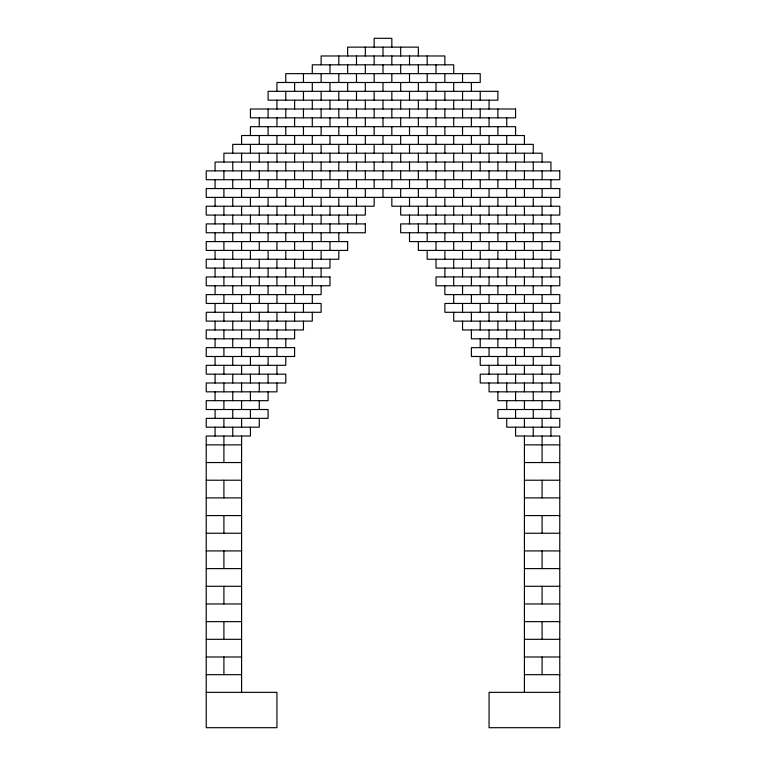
<?xml version="1.0" encoding="UTF-8"?>
<svg xmlns="http://www.w3.org/2000/svg" width="766" height="766" viewBox="0 0 766 766"><rect width="100%" height="100%" fill="white"/><g stroke="black" fill="none" stroke-linecap="round" stroke-linejoin="round"><path stroke-width="1.15" d="M206.226 444.874L241.587 444.874M524.413 444.874L559.774 444.874M206.226 462.549L241.587 462.549M524.413 462.549L559.774 462.549M206.226 480.225L241.587 480.225M524.413 480.225L559.774 480.225M206.226 497.9L241.587 497.9M524.413 497.9L559.774 497.9M206.226 515.575L241.587 515.575M524.413 515.575L559.774 515.575M206.226 533.251L241.587 533.251M524.413 533.251L559.774 533.251M206.226 550.926L241.587 550.926M524.413 550.926L559.774 550.926M206.226 568.611L241.587 568.611M524.413 568.611L559.774 568.611M206.226 586.287L241.587 586.287M524.413 586.287L559.774 586.287M206.226 603.962L241.587 603.962M524.413 603.962L559.774 603.962M206.226 621.638L241.587 621.638M524.413 621.638L559.774 621.638M206.226 639.313L241.587 639.313M524.413 639.313L559.774 639.313M206.226 656.989L241.587 656.989M524.413 656.989L559.774 656.989M206.226 674.674L241.587 674.674M524.413 674.674L559.774 674.674M206.226 692.349L276.938 692.349L276.938 727.7L206.226 727.7L206.226 436.026L250.425 436.026L250.425 427.189M559.774 692.349L489.062 692.349L489.062 727.7L559.774 727.7L559.774 436.026L515.575 436.026L515.575 427.189M550.926 170.875L550.926 162.038L215.074 162.038L215.074 170.875M550.926 179.713L550.926 188.551M550.926 197.389L550.926 206.226M550.926 215.074L550.926 223.911M550.926 232.749L550.926 241.587M550.926 250.425L550.926 259.262M550.926 268.1L550.926 276.938M550.926 285.775L550.926 294.613M550.926 303.451L550.926 312.289M550.926 321.126L550.926 329.974M550.926 338.811L550.926 347.649M550.926 356.487L550.926 365.325M550.926 374.162L550.926 383M550.926 391.838L550.926 400.675M550.926 409.513L550.926 418.351M550.926 427.189L550.926 436.026M542.089 162.038L542.089 153.2L223.911 153.2L223.911 162.038M542.089 170.875L542.089 179.713M542.089 188.551L542.089 197.389M542.089 206.226L542.089 215.074M542.089 223.911L542.089 232.749M542.089 241.587L542.089 250.425M542.089 259.262L542.089 268.1M542.089 276.938L542.089 285.775M542.089 294.613L542.089 303.451M542.089 312.289L542.089 321.126M542.089 329.974L542.089 338.811M542.089 347.649L542.089 356.487M542.089 365.325L542.089 374.162M542.089 383L542.089 391.838M542.089 400.675L542.089 409.513M542.089 418.351L542.089 427.189M542.089 436.026L542.089 462.549M542.089 480.225L542.089 497.9M542.089 515.575L542.089 533.251M542.089 550.926L542.089 568.611M542.089 586.287L542.089 603.962M542.089 621.638L542.089 639.313M542.089 656.989L542.089 674.674M533.251 153.2L533.251 144.362L232.749 144.362L232.749 153.2M533.251 162.038L533.251 170.875M533.251 179.713L533.251 188.551M533.251 197.389L533.251 206.226M533.251 215.074L533.251 223.911M533.251 232.749L533.251 241.587M533.251 250.425L533.251 259.262M533.251 268.1L533.251 276.938M533.251 285.775L533.251 294.613M533.251 303.451L533.251 312.289M533.251 321.126L533.251 329.974M533.251 338.811L533.251 347.649M533.251 356.487L533.251 365.325M533.251 374.162L533.251 383M533.251 391.838L533.251 400.675M533.251 409.513L533.251 418.351M533.251 427.189L533.251 436.026M524.413 144.362L524.413 135.525L241.587 135.525L241.587 144.362M524.413 153.2L524.413 162.038M524.413 170.875L524.413 179.713M524.413 188.551L524.413 197.389M524.413 206.226L524.413 215.074M524.413 223.911L524.413 232.749M524.413 241.587L524.413 250.425M524.413 259.262L524.413 268.1M524.413 276.938L524.413 285.775M524.413 294.613L524.413 303.451M524.413 312.289L524.413 321.126M524.413 329.974L524.413 338.811M524.413 347.649L524.413 356.487M524.413 365.325L524.413 374.162M524.413 383L524.413 391.838M524.413 400.675L524.413 409.513M524.413 418.351L524.413 427.189M524.413 436.026L524.413 692.349M515.575 135.525L515.575 126.687L250.425 126.687L250.425 135.525M515.575 144.362L515.575 153.2M515.575 162.038L515.575 170.875M515.575 179.713L515.575 188.551M515.575 197.389L515.575 206.226M515.575 215.074L515.575 223.911M515.575 232.749L515.575 241.587M515.575 250.425L515.575 259.262M515.575 268.1L515.575 276.938M515.575 285.775L515.575 294.613M515.575 303.451L515.575 312.289M515.575 321.126L515.575 329.974M515.575 338.811L515.575 347.649M515.575 356.487L515.575 365.325M515.575 374.162L515.575 383M515.575 391.838L515.575 400.675M515.575 409.513L515.575 418.351M506.738 117.849L506.738 126.687M506.738 135.525L506.738 144.362M506.738 153.2L506.738 162.038M506.738 170.875L506.738 179.713M506.738 188.551L506.738 197.389M506.738 206.226L506.738 215.074M506.738 223.911L506.738 232.749M506.738 241.587L506.738 250.425M506.738 259.262L506.738 268.1M506.738 276.938L506.738 285.775M506.738 294.613L506.738 303.451M506.738 312.289L506.738 321.126M506.738 329.974L506.738 338.811M506.738 347.649L506.738 356.487M506.738 365.325L506.738 374.162M506.738 383L506.738 391.838M506.738 400.675L506.738 409.513M506.738 418.351L506.738 427.189L559.774 427.189L559.774 418.351L497.9 418.351L497.9 409.513L559.774 409.513L559.774 400.675L497.9 400.675L497.9 391.838M497.9 109.011L497.9 117.849M497.9 126.687L497.9 135.525M497.9 144.362L497.9 153.2M497.9 162.038L497.9 170.875M497.9 179.713L497.9 188.551M497.9 197.389L497.9 206.226M497.9 215.074L497.9 223.911M497.9 232.749L497.9 241.587M497.9 250.425L497.9 259.262M497.9 268.1L497.9 276.938M497.9 285.775L497.9 294.613M497.9 303.451L497.9 312.289M497.9 321.126L497.9 329.974M497.9 338.811L497.9 347.649M497.9 356.487L497.9 365.325M497.9 374.162L497.9 383M489.062 100.174L489.062 109.011M489.062 117.849L489.062 126.687M489.062 135.525L489.062 144.362M489.062 153.2L489.062 162.038M489.062 170.875L489.062 179.713M489.062 188.551L489.062 197.389M489.062 206.226L489.062 215.074M489.062 223.911L489.062 232.749M489.062 241.587L489.062 250.425M489.062 259.262L489.062 268.1M489.062 276.938L489.062 285.775M489.062 294.613L489.062 303.451M489.062 312.289L489.062 321.126M489.062 329.974L489.062 338.811M489.062 347.649L489.062 356.487M489.062 365.325L489.062 374.162M489.062 383L489.062 391.838L559.774 391.838L559.774 383L480.225 383L480.225 374.162L559.774 374.162L559.774 365.325L480.225 365.325L480.225 356.487M480.225 91.326L480.225 100.174M480.225 109.011L480.225 117.849M480.225 126.687L480.225 135.525M480.225 144.362L480.225 153.2M480.225 162.038L480.225 170.875M480.225 179.713L480.225 188.551M480.225 197.389L480.225 206.226M480.225 215.074L480.225 223.911M480.225 232.749L480.225 241.587M480.225 250.425L480.225 259.262M480.225 268.1L480.225 276.938M480.225 285.775L480.225 294.613M480.225 303.451L480.225 312.289M480.225 321.126L480.225 329.974M480.225 338.811L480.225 347.649M471.387 82.489L471.387 91.326M471.387 100.174L471.387 109.011M471.387 117.849L471.387 126.687M471.387 135.525L471.387 144.362M471.387 153.2L471.387 162.038M471.387 170.875L471.387 179.713M471.387 188.551L471.387 197.389M471.387 206.226L471.387 215.074M471.387 223.911L471.387 232.749M471.387 241.587L471.387 250.425M471.387 259.262L471.387 268.1M471.387 276.938L471.387 285.775M471.387 294.613L471.387 303.451M471.387 312.289L471.387 321.126M471.387 329.974L471.387 338.811L559.774 338.811L559.774 329.974L462.549 329.974L462.549 321.126M462.549 73.651L462.549 82.489M462.549 91.326L462.549 100.174M462.549 109.011L462.549 117.849M462.549 126.687L462.549 135.525M462.549 144.362L462.549 153.2M462.549 162.038L462.549 170.875M462.549 179.713L462.549 188.551M462.549 197.389L462.549 206.226M462.549 215.074L462.549 223.911M462.549 232.749L462.549 241.587M462.549 250.425L462.549 259.262M462.549 268.1L462.549 276.938M462.549 285.775L462.549 294.613M462.549 303.451L462.549 312.289M453.711 73.651L453.711 64.813L312.289 64.813L312.289 73.651M453.711 82.489L453.711 91.326M453.711 100.174L453.711 109.011M453.711 117.849L453.711 126.687M453.711 135.525L453.711 144.362M453.711 153.2L453.711 162.038M453.711 170.875L453.711 179.713M453.711 188.551L453.711 197.389M453.711 206.226L453.711 215.074M453.711 223.911L453.711 232.749M453.711 241.587L453.711 250.425M453.711 259.262L453.711 268.1M453.711 276.938L453.711 285.775M453.711 294.613L453.711 303.451M453.711 312.289L453.711 321.126L559.774 321.126L559.774 312.289L444.874 312.289L444.874 303.451L559.774 303.451L559.774 294.613L444.874 294.613L444.874 285.775M444.874 64.813L444.874 55.975L321.126 55.975L321.126 64.813M444.874 73.651L444.874 82.489M444.874 91.326L444.874 100.174M444.874 109.011L444.874 117.849M444.874 126.687L444.874 135.525M444.874 144.362L444.874 153.2M444.874 162.038L444.874 170.875M444.874 179.713L444.874 188.551M444.874 197.389L444.874 206.226M444.874 215.074L444.874 223.911M444.874 232.749L444.874 241.587M444.874 250.425L444.874 259.262M444.874 268.1L444.874 276.938M436.026 64.813L436.026 73.651M436.026 82.489L436.026 91.326M436.026 100.174L436.026 109.011M436.026 117.849L436.026 126.687M436.026 135.525L436.026 144.362M436.026 153.2L436.026 162.038M436.026 170.875L436.026 179.713M436.026 188.551L436.026 197.389M436.026 206.226L436.026 215.074M436.026 223.911L436.026 232.749M436.026 241.587L436.026 250.425M436.026 259.262L436.026 268.1L559.774 268.1L559.774 259.262L427.189 259.262L427.189 250.425M427.189 55.975L427.189 64.813M427.189 73.651L427.189 82.489M427.189 91.326L427.189 100.174M427.189 109.011L427.189 117.849M427.189 126.687L427.189 135.525M427.189 144.362L427.189 153.2M427.189 162.038L427.189 170.875M427.189 179.713L427.189 188.551M427.189 197.389L427.189 206.226M427.189 215.074L427.189 223.911M427.189 232.749L427.189 241.587M418.351 55.975L418.351 47.138L347.649 47.138L347.649 55.975M418.351 64.813L418.351 73.651M418.351 82.489L418.351 91.326M418.351 100.174L418.351 109.011M418.351 117.849L418.351 126.687M418.351 135.525L418.351 144.362M418.351 153.2L418.351 162.038M418.351 170.875L418.351 179.713M418.351 188.551L418.351 197.389M418.351 206.226L418.351 215.074M418.351 223.911L418.351 232.749M418.351 241.587L418.351 250.425L559.774 250.425L559.774 241.587L409.513 241.587L409.513 232.749M409.513 55.975L409.513 64.813M409.513 73.651L409.513 82.489M409.513 91.326L409.513 100.174M409.513 109.011L409.513 117.849M409.513 126.687L409.513 135.525M409.513 144.362L409.513 153.2M409.513 162.038L409.513 170.875M409.513 179.713L409.513 188.551M409.513 197.389L409.513 206.226M409.513 215.074L409.513 223.911M400.675 47.138L400.675 55.975M400.675 64.813L400.675 73.651M400.675 82.489L400.675 91.326M400.675 100.174L400.675 109.011M400.675 117.849L400.675 126.687M400.675 135.525L400.675 144.362M400.675 153.2L400.675 162.038M400.675 170.875L400.675 179.713M400.675 188.551L400.675 197.389M400.675 206.226L400.675 215.074L559.774 215.074L559.774 206.226L391.838 206.226L391.838 197.389M391.838 47.138L391.838 38.3L374.162 38.3L374.162 47.138M391.838 55.975L391.838 64.813M391.838 73.651L391.838 82.489M391.838 91.326L391.838 100.174M391.838 109.011L391.838 117.849M391.838 126.687L391.838 135.525M391.838 144.362L391.838 153.2M391.838 162.038L391.838 170.875M391.838 179.713L391.838 188.551M383 47.138L383 55.975M383 64.813L383 73.651M383 82.489L383 91.326M383 100.174L383 109.011M383 117.849L383 126.687M383 135.525L383 144.362M383 153.2L383 162.038M383 170.875L383 179.713M383 188.551L383 197.389M374.162 55.975L374.162 64.813M374.162 73.651L374.162 82.489M374.162 91.326L374.162 100.174M374.162 109.011L374.162 117.849M374.162 126.687L374.162 135.525M374.162 144.362L374.162 153.2M374.162 162.038L374.162 170.875M374.162 179.713L374.162 188.551M374.162 197.389L374.162 206.226L206.226 206.226L206.226 215.074L365.325 215.074L365.325 206.226M365.325 47.138L365.325 55.975M365.325 64.813L365.325 73.651M365.325 82.489L365.325 91.326M365.325 100.174L365.325 109.011M365.325 117.849L365.325 126.687M365.325 135.525L365.325 144.362M365.325 153.2L365.325 162.038M365.325 170.875L365.325 179.713M365.325 188.551L365.325 197.389M356.487 55.975L356.487 64.813M356.487 73.651L356.487 82.489M356.487 91.326L356.487 100.174M356.487 109.011L356.487 117.849M356.487 126.687L356.487 135.525M356.487 144.362L356.487 153.2M356.487 162.038L356.487 170.875M356.487 179.713L356.487 188.551M356.487 197.389L356.487 206.226M356.487 215.074L356.487 223.911M347.649 64.813L347.649 73.651M347.649 82.489L347.649 91.326M347.649 100.174L347.649 109.011M347.649 117.849L347.649 126.687M347.649 135.525L347.649 144.362M347.649 153.2L347.649 162.038M347.649 170.875L347.649 179.713M347.649 188.551L347.649 197.389M347.649 206.226L347.649 215.074M347.649 223.911L347.649 232.749M338.811 55.975L338.811 64.813M338.811 73.651L338.811 82.489M338.811 91.326L338.811 100.174M338.811 109.011L338.811 117.849M338.811 126.687L338.811 135.525M338.811 144.362L338.811 153.2M338.811 162.038L338.811 170.875M338.811 179.713L338.811 188.551M338.811 197.389L338.811 206.226M338.811 215.074L338.811 223.911M338.811 232.749L338.811 241.587M338.811 250.425L338.811 259.262L206.226 259.262L206.226 268.1L329.974 268.1L329.974 259.262M329.974 64.813L329.974 73.651M329.974 82.489L329.974 91.326M329.974 100.174L329.974 109.011M329.974 117.849L329.974 126.687M329.974 135.525L329.974 144.362M329.974 153.2L329.974 162.038M329.974 170.875L329.974 179.713M329.974 188.551L329.974 197.389M329.974 206.226L329.974 215.074M329.974 223.911L329.974 232.749M329.974 241.587L329.974 250.425M321.126 73.651L321.126 82.489M321.126 91.326L321.126 100.174M321.126 109.011L321.126 117.849M321.126 126.687L321.126 135.525M321.126 144.362L321.126 153.2M321.126 162.038L321.126 170.875M321.126 179.713L321.126 188.551M321.126 197.389L321.126 206.226M321.126 215.074L321.126 223.911M321.126 232.749L321.126 241.587M321.126 250.425L321.126 259.262M321.126 268.1L321.126 276.938M321.126 285.775L321.126 294.613L206.226 294.613L206.226 303.451L321.126 303.451L321.126 312.289L206.226 312.289L206.226 321.126L312.289 321.126L312.289 312.289M312.289 82.489L312.289 91.326M312.289 100.174L312.289 109.011M312.289 117.849L312.289 126.687M312.289 135.525L312.289 144.362M312.289 153.2L312.289 162.038M312.289 170.875L312.289 179.713M312.289 188.551L312.289 197.389M312.289 206.226L312.289 215.074M312.289 223.911L312.289 232.749M312.289 241.587L312.289 250.425M312.289 259.262L312.289 268.1M312.289 276.938L312.289 285.775M312.289 294.613L312.289 303.451M303.451 73.651L303.451 82.489M303.451 91.326L303.451 100.174M303.451 109.011L303.451 117.849M303.451 126.687L303.451 135.525M303.451 144.362L303.451 153.2M303.451 162.038L303.451 170.875M303.451 179.713L303.451 188.551M303.451 197.389L303.451 206.226M303.451 215.074L303.451 223.911M303.451 232.749L303.451 241.587M303.451 250.425L303.451 259.262M303.451 268.1L303.451 276.938M303.451 285.775L303.451 294.613M303.451 303.451L303.451 312.289M303.451 321.126L303.451 329.974L206.226 329.974L206.226 338.811L294.613 338.811L294.613 329.974M294.613 82.489L294.613 91.326M294.613 100.174L294.613 109.011M294.613 117.849L294.613 126.687M294.613 135.525L294.613 144.362M294.613 153.2L294.613 162.038M294.613 170.875L294.613 179.713M294.613 188.551L294.613 197.389M294.613 206.226L294.613 215.074M294.613 223.911L294.613 232.749M294.613 241.587L294.613 250.425M294.613 259.262L294.613 268.1M294.613 276.938L294.613 285.775M294.613 294.613L294.613 303.451M294.613 312.289L294.613 321.126M285.775 82.489L285.775 73.651L480.225 73.651L480.225 82.489L276.938 82.489L276.938 91.326M285.775 91.326L285.775 100.174M285.775 109.011L285.775 117.849M285.775 126.687L285.775 135.525M285.775 144.362L285.775 153.2M285.775 162.038L285.775 170.875M285.775 179.713L285.775 188.551M285.775 197.389L285.775 206.226M285.775 215.074L285.775 223.911M285.775 232.749L285.775 241.587M285.775 250.425L285.775 259.262M285.775 268.1L285.775 276.938M285.775 285.775L285.775 294.613M285.775 303.451L285.775 312.289M285.775 321.126L285.775 329.974M285.775 338.811L285.775 347.649M285.775 356.487L285.775 365.325L206.226 365.325L206.226 374.162L285.775 374.162L285.775 383L206.226 383L206.226 391.838L276.938 391.838L276.938 383M276.938 100.174L276.938 109.011M276.938 117.849L276.938 126.687M276.938 135.525L276.938 144.362M276.938 153.2L276.938 162.038M276.938 170.875L276.938 179.713M276.938 188.551L276.938 197.389M276.938 206.226L276.938 215.074M276.938 223.911L276.938 232.749M276.938 241.587L276.938 250.425M276.938 259.262L276.938 268.1M276.938 276.938L276.938 285.775M276.938 294.613L276.938 303.451M276.938 312.289L276.938 321.126M276.938 329.974L276.938 338.811M276.938 347.649L276.938 356.487M276.938 365.325L276.938 374.162M268.1 109.011L268.1 117.849M268.1 126.687L268.1 135.525M268.1 144.362L268.1 153.2M268.1 162.038L268.1 170.875M268.1 179.713L268.1 188.551M268.1 197.389L268.1 206.226M268.1 215.074L268.1 223.911M268.1 232.749L268.1 241.587M268.1 250.425L268.1 259.262M268.1 268.1L268.1 276.938M268.1 285.775L268.1 294.613M268.1 303.451L268.1 312.289M268.1 321.126L268.1 329.974M268.1 338.811L268.1 347.649M268.1 356.487L268.1 365.325M268.1 374.162L268.1 383M268.1 391.838L268.1 400.675L206.226 400.675L206.226 409.513L268.1 409.513L268.1 418.351L206.226 418.351L206.226 427.189L259.262 427.189L259.262 418.351M259.262 117.849L259.262 126.687M259.262 135.525L259.262 144.362M259.262 153.2L259.262 162.038M259.262 170.875L259.262 179.713M259.262 188.551L259.262 197.389M259.262 206.226L259.262 215.074M259.262 223.911L259.262 232.749M259.262 241.587L259.262 250.425M259.262 259.262L259.262 268.1M259.262 276.938L259.262 285.775M259.262 294.613L259.262 303.451M259.262 312.289L259.262 321.126M259.262 329.974L259.262 338.811M259.262 347.649L259.262 356.487M259.262 365.325L259.262 374.162M259.262 383L259.262 391.838M259.262 400.675L259.262 409.513M250.425 144.362L250.425 153.2M250.425 162.038L250.425 170.875M250.425 179.713L250.425 188.551M250.425 197.389L250.425 206.226M250.425 215.074L250.425 223.911M250.425 232.749L250.425 241.587M250.425 250.425L250.425 259.262M250.425 268.1L250.425 276.938M250.425 285.775L250.425 294.613M250.425 303.451L250.425 312.289M250.425 321.126L250.425 329.974M250.425 338.811L250.425 347.649M250.425 356.487L250.425 365.325M250.425 374.162L250.425 383M250.425 391.838L250.425 400.675M250.425 409.513L250.425 418.351M241.587 153.2L241.587 162.038M241.587 170.875L241.587 179.713M241.587 188.551L241.587 197.389M241.587 206.226L241.587 215.074M241.587 223.911L241.587 232.749M241.587 241.587L241.587 250.425M241.587 259.262L241.587 268.1M241.587 276.938L241.587 285.775M241.587 294.613L241.587 303.451M241.587 312.289L241.587 321.126M241.587 329.974L241.587 338.811M241.587 347.649L241.587 356.487M241.587 365.325L241.587 374.162M241.587 383L241.587 391.838M241.587 400.675L241.587 409.513M241.587 418.351L241.587 427.189M241.587 436.026L241.587 692.349M232.749 162.038L232.749 170.875M232.749 179.713L232.749 188.551M232.749 197.389L232.749 206.226M232.749 215.074L232.749 223.911M232.749 232.749L232.749 241.587M232.749 250.425L232.749 259.262M232.749 268.1L232.749 276.938M232.749 285.775L232.749 294.613M232.749 303.451L232.749 312.289M232.749 321.126L232.749 329.974M232.749 338.811L232.749 347.649M232.749 356.487L232.749 365.325M232.749 374.162L232.749 383M232.749 391.838L232.749 400.675M232.749 409.513L232.749 418.351M232.749 427.189L232.749 436.026M223.911 170.875L223.911 179.713M223.911 188.551L223.911 197.389M223.911 206.226L223.911 215.074M223.911 223.911L223.911 232.749M223.911 241.587L223.911 250.425M223.911 259.262L223.911 268.1M223.911 276.938L223.911 285.775M223.911 294.613L223.911 303.451M223.911 312.289L223.911 321.126M223.911 329.974L223.911 338.811M223.911 347.649L223.911 356.487M223.911 365.325L223.911 374.162M223.911 383L223.911 391.838M223.911 400.675L223.911 409.513M223.911 418.351L223.911 427.189M223.911 436.026L223.911 462.549M223.911 480.225L223.911 497.9M223.911 515.575L223.911 533.251M223.911 550.926L223.911 568.611M223.911 586.287L223.911 603.962M223.911 621.638L223.911 639.313M223.911 656.989L223.911 674.674M215.074 179.713L215.074 188.551M215.074 197.389L215.074 206.226M215.074 215.074L215.074 223.911M215.074 232.749L215.074 241.587M215.074 250.425L215.074 259.262M215.074 268.1L215.074 276.938M215.074 285.775L215.074 294.613M215.074 303.451L215.074 312.289M215.074 321.126L215.074 329.974M215.074 338.811L215.074 347.649M215.074 356.487L215.074 365.325M215.074 374.162L215.074 383M215.074 391.838L215.074 400.675M215.074 409.513L215.074 418.351M215.074 427.189L215.074 436.026M497.9 91.326L268.1 91.326L268.1 100.174L497.9 100.174L497.9 91.326M515.575 109.011L250.425 109.011L250.425 117.849L515.575 117.849L515.575 109.011M559.774 170.875L206.226 170.875L206.226 179.713L559.774 179.713L559.774 170.875M559.774 188.551L206.226 188.551L206.226 197.389L559.774 197.389L559.774 188.551M365.325 223.911L206.226 223.911L206.226 232.749L365.325 232.749L365.325 223.911M559.774 223.911L400.675 223.911L400.675 232.749L559.774 232.749L559.774 223.911M347.649 241.587L206.226 241.587L206.226 250.425L347.649 250.425L347.649 241.587M329.974 276.938L206.226 276.938L206.226 285.775L329.974 285.775L329.974 276.938M559.774 276.938L436.026 276.938L436.026 285.775L559.774 285.775L559.774 276.938M294.613 347.649L206.226 347.649L206.226 356.487L294.613 356.487L294.613 347.649M559.774 347.649L471.387 347.649L471.387 356.487L559.774 356.487L559.774 347.649"/></g></svg>
